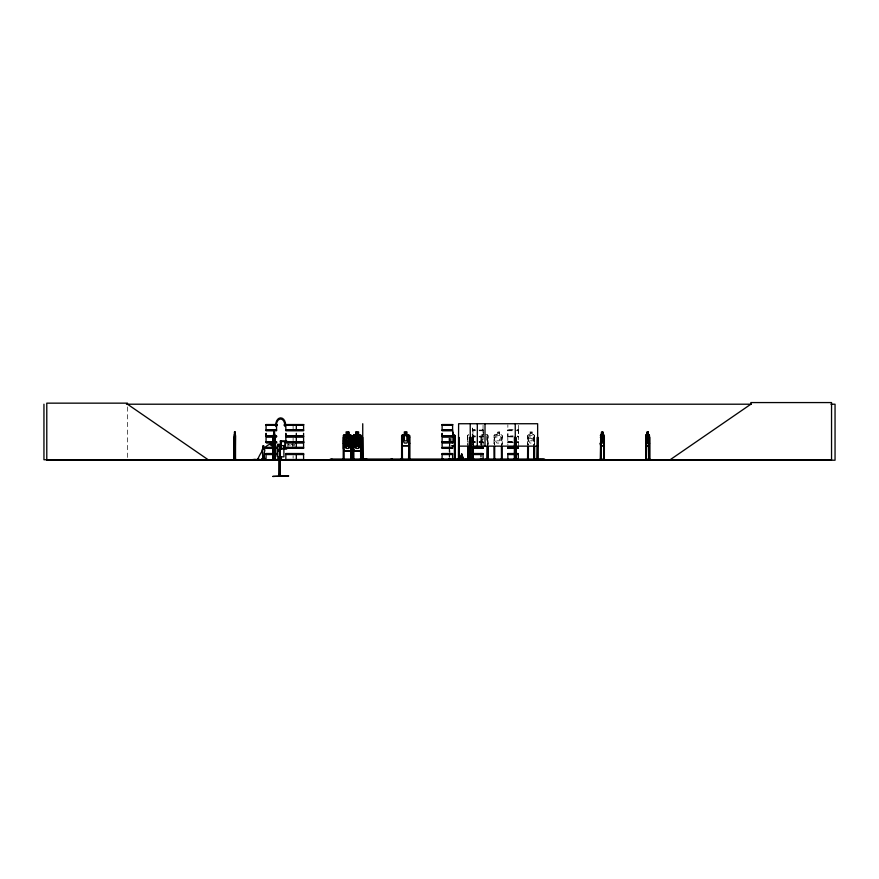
<?xml version="1.0" encoding="UTF-8"?>
<svg xmlns="http://www.w3.org/2000/svg" width="879" height="879" viewBox="0 0 879 879"><rect width="100%" height="100%" fill="white"/><g stroke="black" fill="none" stroke-linecap="round" stroke-linejoin="round"><path stroke-width="0.66" stroke-dasharray="4.39 3.3" d="M483.043 433.325L483.043 429.776L479.165 429.721M507.864 433.325L507.864 435.929L507.809 430.446L513.094 430.391M518.324 433.325L518.335 429.776L516.797 429.721M483.043 447.334L483.043 435.962L479.165 435.896M513.094 429.721L507.864 429.809L507.853 424.755M518.324 447.334L518.456 436.358L516.797 435.896M507.864 429.809L507.798 430.424M473.023 444.884L473.462 443.06M507.754 430.15L513.094 430.073M533.729 445.796L534.564 443.06L534.036 444.884M487.405 444.818L487.922 443.049L487.186 445.708M513.094 436.259L507.787 436.259L513.094 435.896M501.25 445.708L502.261 443.06L502.261 435.654L501.294 434.687L494.877 434.687L493.998 435.665L493.943 445.246M501.634 444.884L502.261 443.06M475.154 430.073L472.495 430.073L472.583 425.062M475.154 436.259C468.914 439.687 474.528 422.184 472.572 435.896L475.198 435.896M479.176 442.357L483.164 442.005L479.165 441.774M472.495 430.073L472.583 430.688L475.198 430.754M472.495 436.248L472.583 445.005M483.142 430.402L479.187 430.391M483.142 436.577L479.187 436.577M507.798 436.226L507.864 445.005M468.287 445.796L467.617 435.665L468.309 434.687M467.749 435.709L468.331 434.775M507.853 442.115L513.094 442.115L507.831 442.368M494.921 434.775L494.086 435.709L494.569 444.884L494.086 443.049M290.542 445.203L292.257 443.807M472.539 441.895L475.187 442.357M475.198 429.721L472.572 429.721L472.572 424.755M479.187 430.073L483.142 430.073M516.852 430.073L518.412 430.073M472.517 430.424L475.154 430.391M516.852 430.391L518.412 430.391M479.165 430.754L483.054 430.754L483.043 435.929M507.864 430.721L513.094 430.754M516.797 430.754L518.335 430.754L518.324 435.929M529.927 431.93L532.267 431.93L532.147 434.775L533.289 435.698L533.289 440.84L532.147 443.049L530.004 443.049L528.861 440.84L528.861 435.698L530.004 434.775L529.982 431.93M483.461 434.687L481.747 434.687L481.011 435.665L481.055 445.246M485.713 434.687L487.219 434.687L488.043 435.654L488.021 445.246M534.498 445.246L534.509 435.654L533.751 434.687L528.378 434.687L527.642 435.665L527.642 445.246M467.617 435.665L467.65 445.246M473.528 435.654L472.781 434.687L473.528 435.654L473.671 445.246M534.509 435.654L533.696 434.687M479.187 436.259L483.098 436.204M517.698 436.259L518.412 436.259M472.517 436.599L475.154 436.577M507.809 436.632L513.094 436.577M517.698 436.577L518.412 436.577M475.198 436.94L472.572 436.94L472.572 444.851M479.165 436.94L483.054 436.94M513.094 436.94L507.842 436.808M517.632 436.94L518.335 436.94M473.671 437.346L472.935 437.346L472.935 445.246M488.021 437.346L487.23 437.346L487.23 445.246M493.943 437.346L494.701 437.346L494.701 445.246M502.173 437.346L501.404 437.346L501.415 445.246M527.642 437.346L528.433 437.346M534.652 437.346L533.861 437.346L533.861 445.246M527.631 438.269L534.509 438.269M472.583 441.763L475.209 441.763M479.165 441.763L483.043 441.763M507.864 441.763L513.094 441.763M517.61 441.763L518.324 441.763M472.561 441.906L475.209 441.774M507.853 441.895L513.094 441.774M517.621 441.774L518.456 442.005L517.643 442.357M507.853 442.346L513.094 442.368M294.685 444.345L294.036 444.345L294.036 445.994L294.685 445.994M449.718 445.796L449.323 443.972M287.84 443.697L289.663 445.159M487.142 434.775L487.966 435.698L487.867 445.246M483.461 443.049L482.296 440.84L482.296 435.698L483.461 434.775L483.384 431.93L483.34 434.687M481.088 443.049L481.604 444.818M481.011 443.06L481.538 444.884M449.257 443.049L449.839 445.708M518.324 429.721L518.335 424.755M483.043 429.721L483.054 424.755M534.432 435.698L534.432 443.049M534.025 437.346L534.025 445.246M528.268 437.346L528.433 445.246M527.774 435.709L527.796 445.246M502.173 435.698L502.173 445.246M499.503 434.687L499.514 431.93L496.756 431.93L496.844 434.775L495.47 435.698L495.47 440.84L496.844 443.049L499.415 443.049L500.799 440.84L500.799 435.698L499.415 434.775L499.415 432.018M487.384 437.346L487.384 445.246M486.801 435.698L486.801 440.84M481.692 445.246L481.692 437.346L480.901 437.346L480.901 445.246M481.538 437.346L481.538 445.246M481.055 453.157L481.055 457.113M480.901 453.157L480.901 457.113M473.462 435.654L473.462 445.246M473.133 437.346L473.133 445.246M467.859 437.346L467.859 445.246M451.136 438.269L451.136 440.84M450.158 438.269L450.158 440.84M449.894 438.654L449.894 442.609M449.894 443.928L449.894 449.202M449.894 450.52L449.894 454.476M449.685 441.291L449.685 446.565M449.685 447.883L449.685 451.839M449.685 453.157L449.685 457.113M449.356 441.291L449.356 446.565M449.356 447.883L449.356 451.839M449.356 453.157L449.356 457.113M449.191 438.138L449.147 446.565M449.147 447.883L449.147 451.839M449.147 453.157L449.147 457.113M449.125 438.138L449.125 440.599M293.103 424.755L293.114 429.721M293.114 438.138L293.103 440.654M293.103 442.379L293.059 446.455M293.114 455.761L293.103 458.278M292.41 443.884L292.41 446.455M288.773 443.884L288.773 446.455M287.213 443.884L287.213 446.455M127.477 406.911L127.477 458.388M498.953 432.479L497.305 432.479L497.305 433.402L498.953 433.402L498.953 432.479M531.762 432.479L530.389 432.479L530.389 433.402L531.762 433.402L531.762 432.479M499.415 435.698L496.844 435.698L496.844 440.84L499.415 440.84L499.415 435.698M532.147 435.698L530.004 435.698L530.004 440.84L532.147 440.84L532.147 435.698M475.209 442.675L472.583 442.675L475.209 442.686M483.043 442.675L479.165 442.675L483.032 442.686M513.094 442.675L507.864 442.675L513.094 442.686M518.324 442.675L517.61 442.675L518.313 442.686M527.697 443.06L528.169 444.884L527.719 443.049"/><path stroke-width="1.32" d="M266.073 435.896L266.073 433.325L266.062 435.896L273.929 435.896M285.851 435.896L285.851 433.325L285.84 435.896L303.585 435.896L303.585 433.325M442.126 435.896L442.126 433.325L442.115 435.896L452.597 435.896M274.204 444.159L273.984 440.994L273.984 446.202L274.028 441.005L274.347 443.576C275.072 434.171 275.072 454.531 274.358 444.807L273.918 447.543L274.215 444.258M262.887 446.268L262.788 448.762A1.868 1.384 -90 0 0 262.425 451.696L262.788 458.893L264.172 458.893L264.381 451.696A1.868 1.384 -90 0 0 264.096 448.762L263.997 446.268M264.172 458.893L264.458 451.696M461.585 459.673L461.805 454.366L460.882 459.673M280.742 458.893L280.862 456.498M274.874 451.169L275.061 435.654L274.764 434.687L273.424 434.687L273.204 459.739L273.094 437.346M274.775 445.796L275.061 443.06L274.863 445.796L273.413 445.796L273.237 443.06M461.552 457.014L461.761 454.366M277.16 459.31L277.522 459.299M263.909 457.816L263.458 458.146L264.326 457.926M280.95 440.983L281.016 449.213M454.663 459.629L454.465 458.926M462.761 459.31L446.136 459.684M235.341 440.84L234.605 443.049L234.583 431.93M274.764 446.202L274.49 448.411L266.062 448.367M274.753 440.84L273.918 443.049L273.907 431.93L274.479 431.93L274.753 435.698L274.775 459.739M280.412 440.983L281.258 440.84L281.247 441.632M280.654 449.213L280.654 448.279M303.585 448.367L280.412 448.301L281.225 448.279L281.225 449.213M603.62 445.796L604.06 435.654L603.697 434.687L600.665 434.687M648.977 445.708L649.405 443.049M649.01 445.796L649.526 443.06M273.501 441.038L273.677 440.049M460.695 459.673L461.662 454.366L463.31 459.673L462.068 454.366L462.398 457.014M596.467 459.728L608.213 459.728M596.643 459.673L608.037 459.673M603.928 459.728L604.005 445.246M641.857 459.728L653.602 459.728M642.033 459.673L653.383 459.739M649.317 459.728L648.999 434.687M649.504 459.673L649.526 435.654M263.832 457.882L263.942 458.157M511.446 459.728L518.94 459.673M511.633 459.673L518.973 459.739M454.256 445.708L454.904 443.049M455.036 443.06L454.3 445.796L452.015 445.796M445.895 459.728L463.64 459.739M464.387 459.728L476.934 459.728M273.545 459.684L273.237 435.665M273.984 440.148L273.984 448.411M408.691 445.796L409.636 443.06L408.724 445.796L402.439 445.796L401.648 443.06M347.414 437.775L347.546 438.379M351.512 443.049L350.6 445.708L344.26 445.708M351.611 443.06L350.666 445.796L344.194 445.796L343.337 443.06M361.412 443.06L360.467 445.796L353.995 445.796L353.138 443.06M524.939 459.728L529.905 459.673M525.257 459.673L529.971 459.739M478.275 459.728L483.065 459.673M478.572 459.684L483.109 459.277M347.392 437.742L347.513 438.39M400.011 459.728L402.582 459.629L402.494 458.926L401.516 458.926L401.516 459.739M402.186 459.728L402.23 458.926M600.291 459.739L600.753 434.687M600.346 435.665L600.764 434.775M646.142 434.687L645.669 459.739M266.04 441.906L273.929 442.17L266.051 442.115M280.84 459.299L281.456 458.519L281.621 459.739L266.04 459.728M352.534 459.728L353.138 435.665L354.017 434.687L360.434 434.687L361.412 435.654L361.401 459.739M470.496 437.346L470.397 459.739L470.21 423.733L458.618 423.733L458.42 459.695M493.251 459.728L493.921 459.673M452.96 443.049L453.927 440.84L453.927 435.698L452.96 434.775L452.96 432.018M263.986 458.519L265.183 458.519L265.315 459.739L252.723 459.717L259.69 459.497M252.888 459.497L265.315 459.739M254.954 459.299L254.438 459.728M263.392 459.739L263.107 458.519M264.799 459.607L265.183 459.497M442.071 459.552L442.115 454.553L452.597 454.553L452.597 459.519L442.093 459.728M280.654 441.752L280.654 440.818L280.676 449.103M402.494 434.687L401.626 435.665L401.604 459.739M343.425 435.709L344.26 434.775M343.337 441.038L344.216 440.049L346.095 440.049M354.061 434.775L353.226 435.709L353.237 448.411L354.061 451.081L360.401 451.081L361.313 448.411L360.467 451.169L353.995 451.169L353.138 448.422M353.138 441.038L354.017 440.049L355.896 440.049L355.896 437.292L358.654 437.292M272.182 444.291C274.314 442.906 273.116 447.927 271.996 445.301M274.677 459.728C276.918 460.486 272.402 453.465 274.501 450.52M278.346 459.497L278.951 458.519L279.028 459.728M280.709 459.717L281.445 459.497L280.895 459.607M262.909 446.082L263.656 445.84M604.093 459.684L603.609 434.687M670.172 459.739L750.864 404.208L750.864 402.571L831.545 402.571L831.545 459.739L43.95 459.739L43.95 404.208M346.183 440.148L344.81 441.06L344.81 446.202L346.183 448.411L348.754 448.411L350.139 446.202L350.139 441.06L348.754 440.148M355.984 440.148L354.611 441.06L354.611 446.202L355.984 448.411L358.555 448.411L359.94 446.202L359.94 441.06L358.555 440.148M279.434 459.684L279.258 445.741M263.304 445.84L262.788 448.762M515.709 454.553L518.335 454.553L518.335 459.519L507.831 459.728M126.444 404.208L751.281 404.208M830.93 404.208L835.05 404.208L835.05 460.211L46.785 460.211L46.785 403.153L127.477 403.153L127.477 404.208L208.158 459.739M470.386 423.733L537.64 423.733L537.64 459.739M266.051 424.546L276.555 424.546M285.84 424.546L303.596 424.546M442.104 424.546L452.608 424.546M266.051 424.733L276.555 424.733M285.84 424.733L303.596 424.733M442.104 424.733L452.608 424.733M266.073 425.062L275.83 425.062M276.358 425.062L277.303 424.942L276.105 426.568L274.918 424.942M303.574 425.062L285.631 424.942A7.054 4.944 -90 0 0 280.687 417.877A7.054 4.944 -90 0 0 275.731 424.942M442.126 425.062L452.586 425.062M276.544 429.721L266.062 429.721L266.062 424.755L276.555 424.755L276.533 429.721M265.996 430.073L276.621 430.073M285.774 430.073L303.662 430.073M442.049 430.073L452.674 430.073M265.996 430.391L276.621 430.391M285.774 430.391L303.662 430.391M442.049 430.391L452.674 430.391M266.062 430.754L276.544 430.754M285.84 430.754L303.585 430.754M442.115 430.754L452.597 430.754M453.015 431.93L453.015 434.775L454.344 434.687L455.036 435.654L455.058 459.739M402.472 434.687L408.691 434.687L409.636 435.654L409.548 459.739M649.087 434.687L646.054 434.687L645.735 435.665M233.616 458.926L234.188 459.739L234.067 435.665L234.232 434.687L235.44 434.687L235.352 445.796L234.144 445.796L234.001 443.049L234.232 445.796M275.061 435.654L275.017 459.728L274.435 458.926M454.97 435.654L454.872 459.739M275.006 435.896L276.544 435.896M265.996 436.259L273.962 436.259M275.061 436.259L276.621 436.259M285.774 436.259L303.662 436.259M442.049 436.259L452.674 436.259M265.996 436.577L273.962 436.577M275.061 436.577L276.621 436.577M285.774 436.577L303.662 436.577M442.049 436.577L452.674 436.577M273.929 436.94L266.062 436.94L266.062 441.895L273.929 441.906M275.006 436.94L276.544 436.94M452.597 436.94L442.115 436.94L442.115 441.895M234.111 437.346L233.682 459.739M273.38 437.346L272.94 459.739M273.962 437.292L274.951 437.346M346.095 437.292L348.853 437.292L348.853 440.049L350.633 440.049L351.611 441.027M351.512 437.346L350.754 437.346L350.666 459.739M353.094 437.346L353.852 437.346L353.852 459.739M361.313 437.346L360.555 437.346L360.643 459.739M362.73 437.346L363.027 459.739M401.604 437.346L402.406 437.346M410.867 459.684L408.581 459.739L408.812 437.346L409.625 437.346M455.179 437.346L454.432 437.346L454.366 459.739M458.618 437.346L459.124 459.739M600.324 437.346L600.928 437.346M645.713 437.346L646.318 437.346M273.984 437.39L274.578 437.39M346.183 437.39L348.765 437.39M355.984 437.39L358.566 437.39M358.654 440.049L360.434 440.049L361.412 441.027M273.6 440.148L274.951 440.148M344.26 440.148L350.6 440.148L351.512 441.06M354.061 440.148L360.401 440.148M235.089 440.84L234.605 435.698L235.067 459.739M286.686 440.906L280.39 440.906L280.28 475.989M281.291 441.577L280.379 441.577L303.574 441.763M266.073 441.763L273.918 441.763M274.984 441.763L276.533 441.763M442.126 441.763L452.586 441.763M274.995 441.774L276.555 441.895M303.596 441.906L285.84 441.895L285.84 436.94L303.585 436.94L303.585 441.895M452.608 441.895L442.104 442.115M266.051 442.346L273.929 442.368M275.017 442.357L276.555 442.368M285.84 442.346L303.596 442.368L303.574 447.334L285.84 447.334M452.608 442.346L442.104 442.368L442.126 447.334L452.597 447.334M645.735 443.06L646.12 445.796L649.098 445.796M279.126 445.51L280.445 445.51M234.155 445.708L235.429 445.708M273.523 445.708L274.852 445.708M354.061 445.708L360.401 445.708M408.658 445.708L402.505 445.708L401.714 443.049L401.714 435.709M452.015 445.708L454.322 445.708M600.687 445.708L603.675 445.708M646.076 445.708L649.065 445.708M603.708 445.796L600.654 445.796L600.269 443.06L600.742 445.796M458.618 446.136L470.21 446.136M470.386 446.136L537.64 446.136M266.062 447.334L273.929 447.334M275.006 447.334L276.544 447.334M472.572 447.334L483.054 447.334M507.853 447.334L514.457 447.334M515.709 447.334L518.335 447.334M265.996 447.697L273.962 447.697M275.061 447.697L276.621 447.697M285.774 447.697L303.662 447.697M442.049 447.697L452.674 447.697M472.506 447.697L483.131 447.697M507.787 447.697L514.468 447.697M515.753 447.697L518.412 447.697M265.996 448.015L273.962 448.015M275.061 448.015L276.621 448.015M285.774 448.015L303.662 448.015M442.049 448.015L452.674 448.015M472.506 448.015L483.131 448.015M507.787 448.015L514.468 448.015M515.753 448.015L518.412 448.015M275.006 448.367L276.544 448.367M442.115 448.367L452.597 448.367M472.572 448.367L483.054 448.367M507.853 448.367L514.457 448.367M515.709 448.367L518.335 448.367M281.291 449.037L280.379 449.037L286.686 449.125M273.6 451.081L274.951 451.081M344.26 451.081L350.6 451.081M273.578 451.169L274.962 451.169M266.062 453.52L276.544 453.52M285.84 453.52L303.585 453.52M442.115 453.52L452.597 453.52M472.572 453.52L483.054 453.52M507.853 453.52L514.457 453.52M515.709 453.52L518.335 453.52M265.996 453.872L276.621 453.872M285.774 453.872L303.662 453.872M442.049 453.872L452.674 453.872M472.506 453.872L483.131 453.872M507.787 453.872L514.468 453.872M515.753 453.872L518.412 453.872M265.996 454.19L276.621 454.19M285.774 454.19L303.662 454.19M442.049 454.19L452.674 454.19M472.506 454.19L483.131 454.19M507.787 454.19L514.468 454.19M515.753 454.19L518.412 454.19M276.544 454.553L266.062 454.553L266.062 459.519M472.572 454.553L483.054 454.553L483.131 459.739M514.457 454.553L507.853 454.553L507.853 459.519M279.654 457.662L280.511 457.662L280.511 459.299M235.583 458.926L235.056 459.739M272.875 458.926L273.457 458.926M278.907 458.893L278.786 456.498M343.206 458.926L344.139 458.926M350.666 458.926L352.072 459.728M353.006 458.926L353.94 458.926L353.94 459.739M361.401 458.926L360.467 458.926L360.467 459.739M362.653 458.926L363.093 459.739M408.724 458.926L409.702 458.926M454.355 458.926L455.245 458.926L455.234 459.739M458.552 458.926L459.157 458.926M467.573 458.926L468.474 458.926M469.946 458.926L471.232 458.926M487.153 458.926L488.098 458.926M493.855 458.926L494.789 458.926L494.789 459.739M514.336 458.926L515.94 458.926M527.565 458.926L528.51 458.926L528.51 459.739M533.784 458.926L534.729 458.926L534.729 459.739M537.201 458.926L537.97 458.926M600.258 458.926L601.005 458.926L600.972 459.739M603.686 458.926L604.422 458.926M645.647 458.926L646.384 458.926M649.812 458.926L649.065 458.926L649.098 459.739L649.141 437.346L649.746 437.346L649.779 459.739M233.847 459.157L235.352 459.157M257.514 459.146L258.756 459.146M273.116 459.157L274.775 459.157M277.182 459.146L278.39 459.146M600.709 459.157L603.972 459.157M646.098 459.157L649.361 459.157M400.406 459.31L402.637 459.739M464.683 459.31L476.682 459.684M502.162 459.288L502.579 459.728L501.316 458.926L501.327 459.739M541.497 459.31L532.333 459.739L541.695 459.728M483.065 459.53L472.55 459.728M239.593 459.684L229.606 459.684L239.604 459.728M286.06 459.728L268.864 459.684L285.73 459.739M408.647 459.673L411.207 459.728M490.317 459.673L485.79 459.277L490.647 459.728M502.173 446.565L502.118 459.739L502.854 459.728M278.731 474.561L280.478 474.561M515.676 459.684L515.61 437.346M515.27 458.926L515.413 459.684M408.988 459.684L408.889 437.346M271.776 444.126C268.644 444.554 273.325 447.686 271.776 444.126A780.596 70.869 -90 0 0 257.613 459.497L257.723 459.299M534.201 459.673L534.124 458.926M645.955 459.673L645.966 437.346M285.181 426.568L283.917 424.942L284.73 424.942A5.889 4.131 -90 0 0 280.599 419.041A5.889 4.131 -90 0 0 276.467 424.942M602.752 434.775L603.379 440.84L602.752 443.049L601.577 443.049L600.939 435.698L601.533 431.93L602.873 431.93L602.829 434.775L602.752 432.018M648.977 434.775L649.405 435.698M515.358 459.629L515.237 423.733M274.49 440.148L274.764 441.06M646.329 440.84L646.955 443.049L648.142 443.049L648.768 440.84L648.186 431.93M534.388 459.695L534.399 458.926M274.863 440.049L275.127 441.06L274.863 440.148M646.131 459.728L646.065 437.346M600.742 459.695L600.676 437.346M462.024 454.366L462.991 459.673M462.354 459.673L461.925 454.366L461.991 457.014M273.435 448.411L273.677 451.169M648.219 434.775L648.262 431.93L646.922 431.93L646.362 459.739M604.356 459.739L604.356 437.346L603.752 437.346L603.708 459.739M600.928 445.246L600.928 459.739M600.555 458.926L600.533 459.739M544.595 459.739L544.595 459.047L330.284 459.047L330.284 459.739M542.958 459.047L542.958 459.739M537.937 459.739L537.893 437.346L537.267 437.346L537.223 459.739L537.519 437.346M534.652 446.565L534.564 459.739M534.025 446.565L533.949 459.739M533.861 446.565L533.795 459.739M528.433 446.565L528.345 459.739M528.169 458.926L528.147 459.739M527.894 458.926L527.916 459.739M527.796 446.565L527.796 459.739M527.642 446.565L527.565 459.739M515.907 459.739L515.874 437.346L514.424 437.346L514.336 459.739M515.49 437.346L515.533 459.739M514.962 459.047L514.962 459.739M514.512 458.926L514.512 459.739M501.415 446.565L501.502 459.739M494.701 446.565L494.701 459.739M494.02 458.926L494.042 459.739L493.943 446.565M488.021 446.565L487.999 459.739L487.867 446.565M487.768 458.926L487.746 459.739M487.471 458.926L487.504 459.739M487.384 446.565L487.307 459.739M487.23 446.565L487.153 459.739M485.01 423.733L485.01 446.136M481.769 459.157L481.769 459.739M481.67 458.926L481.615 459.739M481.417 458.926L481.538 459.739M481.055 458.926L481.176 459.739M480.923 458.926L480.978 459.739M477.308 423.733L477.308 446.136M473.737 459.739L473.737 458.926L473.528 459.739M473.341 458.926L473.374 459.739M473.133 446.565L473.133 459.739M473.078 458.926L473.078 459.739M472.935 446.565L472.869 459.739M471.452 459.047L471.452 459.739M471.221 459.739L471.144 437.346L470.012 437.346L469.99 459.739M471.056 458.926L471.045 459.739M470.1 458.926L470.144 459.739M468.397 446.565L468.452 459.739M468.188 446.565L468.254 459.739M468.067 458.926L468.089 459.739M467.859 446.565L467.98 459.739M467.65 446.565L467.793 459.739M467.584 458.926L467.584 459.739M454.641 437.346L454.762 459.739M452.96 435.698L452.96 440.84M452.63 432.479L452.63 433.402M449.894 458.926L449.96 459.739M449.861 458.926L449.751 459.739M449.685 458.926L449.608 459.739M449.356 458.926L449.455 459.739M443.455 459.047L443.455 459.739M442.302 459.047L442.302 459.739M409.614 435.654L409.702 459.739M402.329 437.346L402.417 459.739M401.769 458.926L401.78 459.739M392.254 459.047L392.254 459.739M391.1 459.047L391.1 459.739M364.247 459.047L364.247 459.739M362.741 423.733L362.73 459.739L362.697 458.926M361.225 458.926L361.225 459.739M355.984 432.018L355.984 434.775L354.611 435.698L354.611 440.84L355.984 443.049L358.555 443.049L359.94 440.84L359.94 435.698L358.555 434.775L358.654 431.93L355.896 431.93L355.896 434.687M351.512 435.698L351.424 459.739M350.842 458.926L350.842 459.739M348.853 434.687L348.853 431.93L346.095 431.93L346.183 434.775L344.81 435.698L344.81 440.84L346.183 443.049L348.754 443.049L350.139 440.84L350.139 435.698L348.754 434.775L348.754 432.018M344.139 459.739L344.052 437.346L343.293 437.346L343.206 459.739M343.964 458.926L343.964 459.739M343.381 458.926L343.381 459.739M331.921 459.047L331.921 459.739M296.322 424.755L296.311 429.721M296.322 433.325L296.311 435.896M296.322 436.94L296.322 441.895M296.322 442.379L296.311 447.334M296.322 454.553L296.322 459.519M281.236 458.519L281.236 459.299M281.049 458.519L281.049 459.497M280.851 441.752L280.851 448.279M280.203 445.51L280.203 444.576L279.379 444.576L279.379 445.51M280.258 445.741L280.269 459.739M280.038 444.576L280.038 445.51M279.951 476.429L279.786 445.51M279.665 445.741L279.742 459.739M279.544 444.576L279.544 445.51M279.126 445.741L279.159 444.389L277.533 444.389L277.456 456.827M278.995 444.389L278.995 445.675M278.819 457.289L278.731 475.957M278.555 458.519L278.588 459.497M277.709 444.389L277.709 445.675M274.391 431.93L274.369 434.775M273.808 431.93L273.83 434.775M265.018 458.519L265.018 459.299L262.239 459.299L262.239 458.519M264.37 459.299L264.458 457.662L263.744 457.662L263.744 459.299M264.139 458.519L264.139 459.497M263.832 457.662L263.832 459.299M263.271 459.299L263.271 458.519L262.074 458.519L262.074 459.497M235.528 435.654L235.517 459.739M235.352 459.739L235.1 431.93L234.495 431.93L234.517 434.775M235.012 431.93L235.001 434.775M233.825 437.346L233.847 459.739M278.247 451.312A1.868 1.802 -90 0 1 278.247 449.444M358.687 459.629L367.081 459.277L358.687 459.739M461.618 454.366L460.442 459.673L461.607 454.366M349.886 447.389L348.996 447.466L347.48 444.807C346.293 449.004 343.14 448.114 346.897 444.203C343.249 441.038 346.502 439.39 347.436 443.576C348.48 439.621 351.776 440.456 348.04 444.225L349.886 447.389M359.687 447.389L358.797 447.466L357.281 444.807C356.248 448.971 352.842 448.147 356.698 444.203C353.05 441.038 356.303 439.39 357.237 443.576C358.28 439.621 361.577 440.456 357.841 444.225L359.687 447.389M351.611 448.422L350.666 451.169L344.194 451.169L343.337 448.422L343.337 435.665L344.216 434.687L350.633 434.687L351.611 435.654L351.611 448.422M408.186 440.84L406.856 443.049L404.373 443.049L403.043 440.84L403.043 435.698L404.373 434.775L404.307 431.93L406.966 431.93L406.856 434.775L408.186 435.698L408.186 440.84M303.596 424.744L285.84 424.755L285.851 429.721L303.585 429.721L303.585 424.755M452.608 424.744L442.104 424.744L442.126 429.721L452.597 429.721L452.597 424.755M348.304 432.479L346.645 432.479L346.645 433.402L348.304 433.402L348.304 432.479M358.105 432.479L356.445 432.479L356.445 433.402L358.105 433.402L358.105 432.479M406.417 432.479L404.812 432.479L404.812 433.402L406.417 433.402L406.417 432.479M602.544 432.479L601.785 432.479L601.785 433.402L602.544 433.402L602.544 432.479M647.933 432.479L647.175 432.479L647.175 433.402L647.933 433.402L647.933 432.479M274.457 435.698L273.918 440.84L274.457 435.698M348.754 435.698L346.183 435.698L346.183 440.84L348.754 440.84L348.754 435.698M358.555 435.698L355.984 435.698L355.984 440.84L358.555 440.84L358.555 435.698M406.856 435.698L404.373 435.698L404.373 440.84L406.856 440.84L406.856 435.698M602.752 435.698L601.577 435.698L601.577 440.84L602.752 440.84L602.752 435.698M648.142 435.698L646.955 435.698L646.955 440.84L648.142 440.84L648.142 435.698M274.402 437.841L274.072 438.764L274.402 437.841M348.304 437.841L346.645 437.841L346.645 438.764L348.304 438.764L348.304 437.841M358.105 437.841L356.445 437.841L356.445 438.764L358.105 438.764L358.105 437.841M348.754 441.06L346.183 441.06L346.183 446.202L348.754 446.202L348.754 441.06M358.555 441.06L355.984 441.06L355.984 446.202L358.555 446.202L358.555 441.06M276.555 442.115L274.995 442.115L276.555 442.17M285.257 441.983L285.192 448.455L285.257 441.983M303.596 442.115L285.84 442.115L303.596 442.17M273.918 442.675L266.073 442.675L273.918 442.686M276.533 442.675L274.984 442.675L276.522 442.686M303.574 442.675L285.851 442.675L303.563 442.686M452.586 442.675L442.126 442.675L452.575 442.686M283.939 445.631L277.346 445.631L277.346 456.827L283.939 456.827L283.829 445.631M303.585 454.553L285.84 454.553L285.84 459.519L303.596 459.519L303.574 454.553M288.587 475.957L272.82 476.429L288.587 475.957M458.871 459.739L458.893 437.346L458.838 459.739M449.18 459.739L449.147 458.926L449.092 459.739"/></g></svg>
